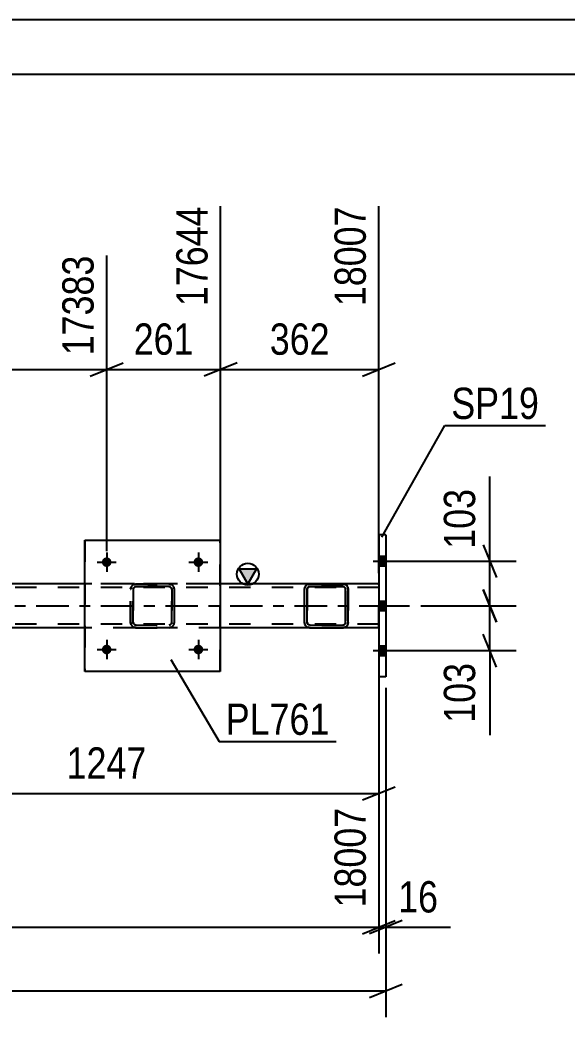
# Model space of a CAD drawing. Header units: millimetres. Extents: x 0 to 841, y 0 to 594.
# Drawn here: x 726.6 to 776.7, y 502.7 to 594 of the extents above; entities that cross this region are included whole.
import ezdxf

# ---------------------------------------------------------------- set-up
doc = ezdxf.new("R2010")
doc.units = ezdxf.units.MM
doc.linetypes.add('DXK_LINE_DOT2', pattern=[3.9198, 1.9599, -1.9599])
doc.linetypes.add('DXK_LINE_DOT3', pattern=[5.9187, 2.979, -0.9799, 0.9799, -0.9799])
doc.styles.add('Arial Narrow', font='ARIALN.TTF', dxfattribs={"height": 0.2})

# ---------------------------------------------------------------- blocks, each defined once
blk = doc.blocks.new('Unknown-318889158-1133')
at = {"color": 5, "linetype": 'Continuous'}
for p, q in [((841, 594), (0, 594)), ((836, 589), (5, 589))]:
    blk.add_line(p, q, dxfattribs=at)
blk = doc.blocks.new('Bolt-318889158-5167 - 5006')
at = {"linetype": 'Continuous'}
for points in [[(734.072, 544.36), (734.082, 544.451), (734.11, 544.539), (734.156, 544.619), (734.218, 544.687), (734.292, 544.741), (734.376, 544.778), (734.466, 544.797), (734.558, 544.797), (734.648, 544.778), (734.732, 544.741), (734.807, 544.687), (734.868, 544.619), (734.914, 544.539), (734.942, 544.451), (734.952, 544.36), (734.942, 544.268), (734.914, 544.181), (734.868, 544.101), (734.807, 544.033), (734.732, 543.979), (734.648, 543.941), (734.558, 543.922), (734.466, 543.922), (734.376, 543.941), (734.292, 543.979), (734.218, 544.033), (734.156, 544.101), (734.11, 544.181), (734.082, 544.268)], [(742.472, 544.36), (742.482, 544.451), (742.51, 544.539), (742.556, 544.619), (742.618, 544.687), (742.692, 544.741), (742.776, 544.778), (742.866, 544.797), (742.958, 544.797), (743.048, 544.778), (743.132, 544.741), (743.207, 544.687), (743.268, 544.619), (743.314, 544.539), (743.342, 544.451), (743.352, 544.36), (743.342, 544.268), (743.314, 544.181), (743.268, 544.101), (743.207, 544.033), (743.132, 543.979), (743.048, 543.941), (742.958, 543.922), (742.866, 543.922), (742.776, 543.941), (742.692, 543.979), (742.618, 544.033), (742.556, 544.101), (742.51, 544.181), (742.482, 544.268)]]:
    blk.add_hatch(color=1, dxfattribs=at).paths.add_polyline_path(points)
at = {"color": 1, "linetype": 'Continuous'}
for p, q in [((734.512, 545.24), (734.512, 543.48)), ((742.912, 545.24), (742.912, 543.48)), ((733.632, 544.36), (735.392, 544.36)), ((742.032, 544.36), (743.792, 544.36))]:
    blk.add_line(p, q, dxfattribs=at)
blk = doc.blocks.new('Part-318889158-5047 - 5006')
at = {"color": 2, "linetype": 'Continuous'}
for p, q in [((760.084, 546.86), (759.444, 546.86)), ((759.444, 546.86), (759.444, 533.86)), ((760.084, 546.86), (760.084, 533.86)), ((760.084, 533.86), (759.444, 533.86))]:
    blk.add_line(p, q, dxfattribs=at)
blk = doc.blocks.new('Part-318889158-5053 - 5006')
at = {"linetype": 'Continuous'}
blk.add_hatch(color=2, dxfattribs=at).paths.add_polyline_path([(747.444, 542.36), (746.644, 543.76), (748.244, 543.76)])
at = {"color": 2, "linetype": 'Continuous'}
for p, q in [((747.444, 542.36), (746.644, 543.76)), ((746.644, 543.76), (748.244, 543.76)), ((748.244, 543.76), (747.444, 542.36)), ((732.512, 542.36), (709.418, 542.36)), ((759.444, 542.36), (744.912, 542.36)), ((732.512, 538.36), (709.557, 538.36)), ((753.115, 538.36), (744.912, 538.36)), ((759.444, 538.36), (756.165, 538.36))]:
    blk.add_line(p, q, dxfattribs=at)
at = {"color": 7, "linetype": 'DXK_LINE_DOT2'}
for p, q in [((759.444, 542.36), (92.515, 542.36)), ((744.912, 542.36), (732.512, 542.36)), ((759.444, 538.36), (759.444, 542.36)), ((759.444, 542.04), (82.915, 542.04)), ((759.444, 538.68), (82.915, 538.68)), ((744.912, 538.36), (732.512, 538.36)), ((756.165, 538.36), (753.115, 538.36))]:
    blk.add_line(p, q, dxfattribs=at)
at = {"color": 7, "linetype": 'DXK_LINE_DOT3'}
blk.add_line((82.915, 540.36), (759.444, 540.36), dxfattribs=at)
at = {"color": 2, "linetype": 'Continuous'}
blk.add_circle((747.444, 543.26), 1, dxfattribs=at)
blk = doc.blocks.new('Bolt-318889158-5056 - 5006')
at = {"linetype": 'Continuous'}
for points in [[(760.084, 544.02), (760.084, 544.9), (759.444, 544.9), (759.444, 544.02)], [(760.084, 544.02), (760.084, 544.9), (759.444, 544.9), (759.444, 544.02)], [(760.084, 544.02), (760.084, 544.9), (759.444, 544.9), (759.444, 544.02)], [(760.084, 539.92), (760.084, 540.8), (759.444, 540.8), (759.444, 539.92)], [(760.084, 539.92), (760.084, 540.8), (759.444, 540.8), (759.444, 539.92)], [(760.084, 535.82), (760.084, 536.7), (759.444, 536.7), (759.444, 535.82)], [(760.084, 535.82), (760.084, 536.7), (759.444, 536.7), (759.444, 535.82)], [(760.084, 535.82), (760.084, 536.7), (759.444, 536.7), (759.444, 535.82)]]:
    blk.add_hatch(color=1, dxfattribs=at).paths.add_polyline_path(points)
at = {"color": 1, "linetype": 'Continuous'}
for p, q in [((758.924, 544.46), (762.244, 544.46)), ((758.924, 544.46), (762.244, 544.46)), ((758.924, 544.46), (762.244, 544.46)), ((759.444, 544.9), (760.084, 544.9)), ((759.444, 544.9), (760.084, 544.9)), ((759.444, 544.9), (760.084, 544.9)), ((759.444, 544.02), (760.084, 544.02)), ((759.444, 544.02), (760.084, 544.02)), ((759.444, 544.02), (760.084, 544.02)), ((759.444, 540.8), (760.084, 540.8)), ((759.444, 540.8), (760.084, 540.8)), ((758.924, 540.36), (762.244, 540.36)), ((758.924, 540.36), (762.244, 540.36)), ((759.444, 539.92), (760.084, 539.92)), ((759.444, 539.92), (760.084, 539.92)), ((758.924, 536.26), (762.244, 536.26)), ((758.924, 536.26), (762.244, 536.26)), ((758.924, 536.26), (762.244, 536.26)), ((759.444, 536.7), (760.084, 536.7)), ((759.444, 536.7), (760.084, 536.7)), ((759.444, 536.7), (760.084, 536.7)), ((759.444, 535.82), (760.084, 535.82)), ((759.444, 535.82), (760.084, 535.82)), ((759.444, 535.82), (760.084, 535.82))]:
    blk.add_line(p, q, dxfattribs=at)
blk = doc.blocks.new('Bolt-318889158-5168 - 5006')
at = {"linetype": 'Continuous'}
for points in [[(734.072, 536.36), (734.082, 536.451), (734.11, 536.539), (734.156, 536.619), (734.218, 536.687), (734.292, 536.741), (734.376, 536.778), (734.466, 536.797), (734.558, 536.797), (734.648, 536.778), (734.732, 536.741), (734.807, 536.687), (734.868, 536.619), (734.914, 536.539), (734.942, 536.451), (734.952, 536.36), (734.942, 536.268), (734.914, 536.181), (734.868, 536.101), (734.807, 536.033), (734.732, 535.979), (734.648, 535.941), (734.558, 535.922), (734.466, 535.922), (734.376, 535.941), (734.292, 535.979), (734.218, 536.033), (734.156, 536.101), (734.11, 536.181), (734.082, 536.268)], [(742.472, 536.36), (742.482, 536.451), (742.51, 536.539), (742.556, 536.619), (742.618, 536.687), (742.692, 536.741), (742.776, 536.778), (742.866, 536.797), (742.958, 536.797), (743.048, 536.778), (743.132, 536.741), (743.207, 536.687), (743.268, 536.619), (743.314, 536.539), (743.342, 536.451), (743.352, 536.36), (743.342, 536.268), (743.314, 536.181), (743.268, 536.101), (743.207, 536.033), (743.132, 535.979), (743.048, 535.941), (742.958, 535.922), (742.866, 535.922), (742.776, 535.941), (742.692, 535.979), (742.618, 536.033), (742.556, 536.101), (742.51, 536.181), (742.482, 536.268)]]:
    blk.add_hatch(color=1, dxfattribs=at).paths.add_polyline_path(points)
at = {"color": 1, "linetype": 'Continuous'}
for p, q in [((734.512, 537.24), (734.512, 535.48)), ((742.912, 537.24), (742.912, 535.48)), ((733.632, 536.36), (735.392, 536.36)), ((742.032, 536.36), (743.792, 536.36))]:
    blk.add_line(p, q, dxfattribs=at)
blk = doc.blocks.new('Part-318889158-5233 - 5006')
at = {"color": 7, "linetype": 'DXK_LINE_DOT2'}
for p, q in [((737.004, 542.324), (737.187, 542.36)), ((737.192, 542.359), (737.008, 542.323)), ((737.192, 542.359), (737.187, 542.36)), ((737.187, 542.36), (740.227, 542.36)), ((737.192, 542.359), (740.232, 542.359)), ((740.227, 542.36), (740.232, 542.359)), ((740.227, 542.36), (740.411, 542.324)), ((740.416, 542.323), (740.232, 542.359)), ((736.707, 541.88), (736.744, 542.064)), ((736.707, 541.88), (736.712, 541.879)), ((736.707, 538.84), (736.707, 541.88)), ((736.748, 542.063), (736.712, 541.879)), ((736.712, 538.839), (736.712, 541.879)), ((736.966, 541.972), (736.947, 541.88)), ((736.952, 541.879), (736.947, 541.88)), ((736.947, 541.88), (736.947, 538.84)), ((736.952, 541.879), (736.97, 541.971)), ((736.952, 538.839), (736.952, 541.879)), ((737.018, 542.05), (736.966, 541.972)), ((736.97, 541.971), (737.022, 542.049)), ((737.095, 542.102), (737.018, 542.05)), ((737.022, 542.049), (737.1, 542.101)), ((737.187, 542.12), (737.095, 542.102)), ((737.1, 542.101), (737.192, 542.119)), ((737.187, 542.12), (737.192, 542.119)), ((740.227, 542.12), (737.187, 542.12)), ((737.192, 542.119), (740.232, 542.119)), ((740.232, 542.119), (740.227, 542.12)), ((740.319, 542.102), (740.227, 542.12)), ((740.232, 542.119), (740.324, 542.101)), ((740.319, 542.102), (740.324, 542.101)), ((740.397, 542.05), (740.319, 542.102)), ((740.324, 542.101), (740.402, 542.049)), ((740.449, 541.972), (740.397, 542.05)), ((740.402, 542.049), (740.454, 541.971)), ((740.467, 541.88), (740.449, 541.972)), ((740.454, 541.971), (740.472, 541.879)), ((740.472, 541.879), (740.467, 541.88)), ((740.467, 541.88), (740.467, 538.84)), ((740.472, 538.839), (740.472, 541.879)), ((740.671, 542.064), (740.707, 541.88)), ((740.712, 541.879), (740.675, 542.063)), ((740.712, 541.879), (740.707, 541.88)), ((740.707, 541.88), (740.707, 538.84)), ((740.712, 538.839), (740.712, 541.879)), ((736.712, 538.839), (736.707, 538.84)), ((736.744, 538.656), (736.707, 538.84)), ((736.712, 538.839), (736.748, 538.655)), ((736.947, 538.84), (736.952, 538.839)), ((736.947, 538.84), (736.966, 538.748)), ((736.97, 538.747), (736.952, 538.839)), ((736.966, 538.748), (737.018, 538.67)), ((737.022, 538.669), (736.97, 538.747)), ((737.018, 538.67), (737.095, 538.618)), ((737.1, 538.617), (737.022, 538.669)), ((737.095, 538.618), (737.187, 538.6)), ((737.192, 538.599), (737.1, 538.617)), ((737.192, 538.599), (737.187, 538.6)), ((737.187, 538.6), (740.227, 538.6)), ((737.192, 538.599), (740.232, 538.599)), ((740.227, 538.6), (740.319, 538.618)), ((740.227, 538.6), (740.232, 538.599)), ((740.324, 538.617), (740.232, 538.599)), ((740.319, 538.618), (740.397, 538.67)), ((740.402, 538.669), (740.324, 538.617)), ((740.397, 538.67), (740.449, 538.748)), ((740.454, 538.747), (740.402, 538.669)), ((740.449, 538.748), (740.467, 538.84)), ((740.472, 538.839), (740.454, 538.747)), ((740.467, 538.84), (740.472, 538.839)), ((740.707, 538.84), (740.671, 538.656)), ((740.675, 538.655), (740.712, 538.839)), ((740.707, 538.84), (740.712, 538.839)), ((737.004, 538.397), (737.008, 538.396)), ((737.187, 538.36), (737.004, 538.397)), ((737.008, 538.396), (737.192, 538.359)), ((737.192, 538.359), (737.187, 538.36)), ((737.187, 538.36), (740.227, 538.36)), ((737.192, 538.359), (740.232, 538.359)), ((740.411, 538.397), (740.227, 538.36)), ((740.227, 538.36), (740.232, 538.359)), ((740.232, 538.359), (740.416, 538.396))]:
    blk.add_line(p, q, dxfattribs=at)
at = {"color": 7, "linetype": 'DXK_LINE_DOT3'}
blk.add_line((738.715, 540.358), (738.704, 540.361), dxfattribs=at)
at = {"color": 7, "linetype": 'DXK_LINE_DOT2'}
for centre, start, end in [((737.187, 541.88), 112.5, 157.5), ((737.192, 541.879), 112.5, 157.5), ((740.227, 541.88), 22.49999, 67.49999), ((740.232, 541.879), 22.49999, 67.49999), ((737.187, 538.84), 202.49999, 247.49999), ((737.192, 538.839), 202.49999, 247.49999), ((740.227, 538.84), 292.5, 337.5), ((740.232, 538.839), 292.5, 337.5)]:
    blk.add_arc(centre, 0.48, start, end, dxfattribs=at)
blk = doc.blocks.new('Part-318889158-5227 - 5006')
at = {"color": 2, "linetype": 'Continuous'}
for p, q in [((752.931, 542.324), (753.115, 542.36)), ((753.12, 542.359), (752.936, 542.323)), ((753.12, 542.359), (753.115, 542.36)), ((753.115, 542.36), (756.155, 542.36)), ((753.12, 542.359), (756.16, 542.359)), ((756.155, 542.36), (756.16, 542.359)), ((756.155, 542.36), (756.16, 542.359)), ((756.343, 542.323), (756.16, 542.359)), ((752.635, 541.88), (752.671, 542.064)), ((752.635, 541.88), (752.64, 541.879)), ((752.635, 538.84), (752.635, 541.88)), ((752.676, 542.063), (752.64, 541.879)), ((752.64, 538.839), (752.64, 541.879)), ((752.88, 541.879), (752.898, 541.971)), ((752.88, 538.839), (752.88, 541.879)), ((752.898, 541.971), (752.95, 542.049)), ((752.95, 542.049), (753.028, 542.101)), ((753.028, 542.101), (753.12, 542.119)), ((753.12, 542.119), (756.16, 542.119)), ((756.16, 542.119), (756.251, 542.101)), ((756.324, 542.05), (756.247, 542.102)), ((756.251, 542.101), (756.329, 542.049)), ((756.376, 541.972), (756.324, 542.05)), ((756.329, 542.049), (756.381, 541.971)), ((756.395, 541.88), (756.376, 541.972)), ((756.381, 541.971), (756.4, 541.879)), ((756.395, 541.88), (756.4, 541.879)), ((756.395, 541.725), (756.395, 541.88)), ((756.395, 541.72), (756.395, 539)), ((756.4, 538.839), (756.4, 541.879)), ((756.64, 541.879), (756.603, 542.063)), ((756.64, 538.839), (756.64, 541.879)), ((752.64, 538.839), (752.635, 538.84)), ((752.671, 538.656), (752.635, 538.84)), ((752.64, 538.839), (752.676, 538.655)), ((752.898, 538.747), (752.88, 538.839)), ((752.95, 538.669), (752.898, 538.747)), ((753.028, 538.617), (752.95, 538.669)), ((753.12, 538.599), (753.028, 538.617)), ((753.115, 538.6), (756.155, 538.6)), ((753.12, 538.599), (756.16, 538.599)), ((756.155, 538.6), (756.247, 538.618)), ((756.155, 538.6), (756.16, 538.599)), ((756.251, 538.617), (756.16, 538.599)), ((756.247, 538.618), (756.324, 538.67)), ((756.329, 538.669), (756.251, 538.617)), ((756.324, 538.67), (756.376, 538.748)), ((756.381, 538.747), (756.329, 538.669)), ((756.376, 538.748), (756.395, 538.84)), ((756.4, 538.839), (756.381, 538.747)), ((756.395, 538.84), (756.395, 538.995)), ((756.395, 538.84), (756.4, 538.839)), ((756.603, 538.655), (756.64, 538.839)), ((752.931, 538.397), (752.936, 538.396)), ((752.936, 538.396), (752.931, 538.397)), ((752.936, 538.396), (753.12, 538.359)), ((753.12, 538.359), (756.16, 538.359)), ((756.16, 538.359), (756.343, 538.396))]:
    blk.add_line(p, q, dxfattribs=at)
at = {"color": 7, "linetype": 'DXK_LINE_DOT2'}
for p, q in [((756.16, 542.359), (756.338, 542.324)), ((752.893, 541.972), (752.875, 541.88)), ((752.88, 541.879), (752.875, 541.88)), ((752.875, 541.88), (752.875, 538.84)), ((752.945, 542.05), (752.893, 541.972)), ((753.023, 542.102), (752.945, 542.05)), ((753.115, 542.12), (753.023, 542.102)), ((753.115, 542.12), (753.12, 542.119)), ((756.155, 542.12), (753.115, 542.12)), ((756.16, 542.119), (756.155, 542.12)), ((756.16, 542.119), (756.155, 542.12)), ((756.247, 542.102), (756.251, 542.101)), ((756.395, 541.725), (756.395, 541.72)), ((756.598, 542.064), (756.635, 541.88)), ((756.64, 541.879), (756.635, 541.88)), ((756.635, 541.88), (756.635, 538.84)), ((752.875, 538.84), (752.88, 538.839)), ((752.875, 538.84), (752.893, 538.748)), ((752.893, 538.748), (752.945, 538.67)), ((752.945, 538.67), (753.023, 538.618)), ((753.023, 538.618), (753.028, 538.617)), ((753.12, 538.599), (753.115, 538.6)), ((756.395, 538.995), (756.395, 539)), ((756.635, 538.84), (756.598, 538.656)), ((756.635, 538.84), (756.64, 538.839)), ((753.115, 538.36), (752.936, 538.396)), ((753.12, 538.359), (753.115, 538.36)), ((753.115, 538.36), (756.155, 538.36)), ((756.338, 538.397), (756.155, 538.36)), ((756.155, 538.36), (756.16, 538.359))]:
    blk.add_line(p, q, dxfattribs=at)
at = {"color": 2, "linetype": 'Continuous'}
for centre, start, end in [((753.115, 541.88), 112.4998, 157.4998), ((753.12, 541.879), 112.4998, 157.4998), ((756.16, 541.879), 22.4998, 67.4998), ((753.115, 538.84), 202.4998, 247.4998), ((753.12, 538.839), 202.4998, 247.4998), ((756.16, 538.839), 292.4998, 337.4998)]:
    blk.add_arc(centre, 0.48, start, end, dxfattribs=at)
at = {"color": 7, "linetype": 'DXK_LINE_DOT2'}
for centre, start, end in [((756.155, 541.88), 22.4998, 67.4998), ((756.155, 538.84), 292.4998, 337.4998)]:
    blk.add_arc(centre, 0.48, start, end, dxfattribs=at)
blk = doc.blocks.new('Part-318889158-5232 - 5006')
at = {"color": 2, "linetype": 'Continuous'}
for p, q in [((732.512, 534.359), (732.512, 546.359)), ((732.512, 546.359), (732.512, 546.359)), ((732.512, 546.359), (744.912, 546.359)), ((744.912, 546.359), (744.912, 534.359)), ((732.512, 534.359), (732.512, 534.359)), ((744.912, 534.359), (732.512, 534.359))]:
    blk.add_line(p, q, dxfattribs=at)
at = {"color": 7, "linetype": 'DXK_LINE_DOT2'}
for p, q in [((732.512, 546.359), (732.512, 534.359)), ((732.512, 546.359), (732.512, 546.359)), ((744.912, 534.359), (744.912, 546.359)), ((732.512, 534.359), (732.512, 534.359))]:
    blk.add_line(p, q, dxfattribs=at)
blk = doc.blocks.new('StraightDimension-318889158-18002 - 5006')
at = {"color": 7, "linetype": 'Continuous'}
for p, q in [((709.418, 543.76), (709.418, 576.94)), ((734.512, 545.36), (734.512, 572.44)), ((710.918, 562.6), (707.918, 561.4)), ((733.012, 561.4), (736.012, 562.6)), ((709.418, 562), (734.512, 562))]:
    blk.add_line(p, q, dxfattribs=at)
at = {"color": 0}
blk.add_wipeout([(725.307, 562.75), (725.307, 566.95), (718.623, 566.95), (718.623, 562.75)], dxfattribs=at)
at = {"color": 3, "style": 'Arial Narrow'}
blk.add_text('627', height=2.8633, dxfattribs=at).set_placement((719.223, 563.35))
at = {"color": 0, "linetype": 'Continuous'}
blk.add_wipeout([(733.912, 573.04), (729.712, 573.04), (729.712, 562.7), (733.912, 562.7)], dxfattribs=at)
at = {"color": 3, "linetype": 'Continuous', "style": 'Arial Narrow'}
blk.add_text('17383', height=2.8633, rotation=90.00021, dxfattribs=at).set_placement((733.312, 563.3))
blk = doc.blocks.new('StraightDimension-318889158-18001 - 5006')
at = {"color": 7, "linetype": 'Continuous'}
for p, q in [((744.951, 543.351), (744.951, 576.94)), ((734.512, 545.36), (734.512, 572.44)), ((733.012, 561.4), (736.012, 562.6)), ((746.451, 562.6), (743.451, 561.4)), ((734.512, 562), (744.951, 562))]:
    blk.add_line(p, q, dxfattribs=at)
at = {"color": 0}
blk.add_wipeout([(743.074, 562.75), (743.074, 566.95), (736.389, 566.95), (736.389, 562.75)], dxfattribs=at)
at = {"color": 3, "style": 'Arial Narrow'}
blk.add_text('261', height=2.8633, dxfattribs=at).set_placement((736.989, 563.35))
at = {"color": 0, "linetype": 'Continuous'}
blk.add_wipeout([(744.351, 577.54), (740.151, 577.54), (740.151, 567.2), (744.351, 567.2)], dxfattribs=at)
at = {"color": 3, "linetype": 'Continuous', "style": 'Arial Narrow'}
blk.add_text('17644', height=2.8633, rotation=90.00021, dxfattribs=at).set_placement((743.751, 567.8))
blk = doc.blocks.new('StraightDimension-318889158-6023 - 5006')
at = {"color": 7, "linetype": 'Continuous'}
for p, q in [((760.084, 532.86), (760.084, 502.713)), ((46.842, 505.113), (760.084, 505.113)), ((758.584, 504.513), (761.584, 505.713))]:
    blk.add_line(p, q, dxfattribs=at)
blk = doc.blocks.new('StraightDimension-318889158-6034 - 5006')
at = {"color": 7, "linetype": 'Continuous'}
for p, q in [((769.009, 541.86), (770.209, 538.86)), ((763.288, 540.36), (772.009, 540.36)), ((769.609, 536.26), (769.609, 540.36)), ((770.209, 534.76), (769.009, 537.76)), ((761.084, 536.26), (772.009, 536.26)), ((769.609, 536.26), (769.609, 528.526)), ((769.609, 536.26), (769.609, 528.526))]:
    blk.add_line(p, q, dxfattribs=at)
at = {"color": 0}
blk.add_wipeout([(768.859, 535.735), (764.659, 535.735), (764.659, 529.051), (768.859, 529.051)], dxfattribs=at)
at = {"color": 3, "style": 'Arial Narrow'}
blk.add_text('103', height=2.8633, rotation=90.00021, dxfattribs=at).set_placement((768.259, 529.651))
blk = doc.blocks.new('StraightDimension-318889158-6047 - 5006')
at = {"color": 7, "linetype": 'Continuous'}
for p, q in [((769.609, 544.46), (769.609, 552.195)), ((769.609, 544.46), (769.609, 552.195)), ((769.009, 545.96), (770.209, 542.96)), ((761.084, 544.46), (772.009, 544.46)), ((769.609, 540.36), (769.609, 544.46)), ((770.209, 538.86), (769.009, 541.86)), ((763.288, 540.36), (772.009, 540.36))]:
    blk.add_line(p, q, dxfattribs=at)
at = {"color": 0}
blk.add_wipeout([(768.859, 551.67), (764.659, 551.67), (764.659, 544.985), (768.859, 544.985)], dxfattribs=at)
at = {"color": 3, "style": 'Arial Narrow'}
blk.add_text('103', height=2.8633, rotation=90.00021, dxfattribs=at).set_placement((768.259, 545.585))
blk = doc.blocks.new('StraightDimension-318889158-6061 - 5006')
at = {"color": 7, "linetype": 'Continuous'}
for p, q in [((709.557, 536.96), (709.557, 512.748)), ((759.444, 537.36), (759.444, 512.748)), ((711.057, 523.789), (708.057, 522.589)), ((709.557, 523.189), (759.444, 523.189)), ((757.944, 522.589), (760.944, 523.789))]:
    blk.add_line(p, q, dxfattribs=at)
at = {"color": 0}
blk.add_wipeout([(738.757, 523.939), (738.757, 528.139), (730.244, 528.139), (730.244, 523.939)], dxfattribs=at)
at = {"color": 3, "style": 'Arial Narrow'}
blk.add_text('1247', height=2.8633, dxfattribs=at).set_placement((730.844, 524.539))
at = {"color": 0, "linetype": 'Continuous'}
blk.add_wipeout([(758.844, 522.489), (754.644, 522.489), (754.644, 512.148), (758.844, 512.148)], dxfattribs=at)
at = {"color": 3, "linetype": 'Continuous', "style": 'Arial Narrow'}
blk.add_text('18007', height=2.8633, rotation=90.00021, dxfattribs=at).set_placement((758.244, 512.748))
blk = doc.blocks.new('StraightDimension-318889158-11033 - 5006')
at = {"color": 7, "linetype": 'Continuous'}
for p, q in [((759.444, 532.86), (759.444, 508.54)), ((760.084, 532.86), (760.084, 508.54)), ((757.944, 510.34), (760.944, 511.54)), ((761.584, 511.54), (758.584, 510.34)), ((759.444, 510.94), (760.084, 510.94)), ((760.084, 510.94), (765.99, 510.94)), ((760.084, 510.94), (765.99, 510.94))]:
    blk.add_line(p, q, dxfattribs=at)
at = {"color": 0}
blk.add_wipeout([(765.465, 511.69), (765.465, 515.89), (760.609, 515.89), (760.609, 511.69)], dxfattribs=at)
at = {"color": 3, "style": 'Arial Narrow'}
blk.add_text('16', height=2.8633, dxfattribs=at).set_placement((761.209, 512.29))
blk = doc.blocks.new('StraightDimension-318889158-11034 - 5006')
at = {"color": 7, "linetype": 'Continuous'}
for p, q in [((759.444, 532.86), (759.444, 508.54)), ((757.944, 510.34), (760.944, 511.54)), ((47.482, 510.94), (759.444, 510.94))]:
    blk.add_line(p, q, dxfattribs=at)
blk = doc.blocks.new('StraightDimension-318889158-18000 - 5006')
at = {"color": 7, "linetype": 'Continuous'}
for p, q in [((744.951, 543.351), (744.951, 576.94)), ((759.444, 543.36), (759.444, 576.94)), ((746.451, 562.6), (743.451, 561.4)), ((757.944, 561.4), (760.944, 562.6)), ((744.951, 562), (759.444, 562))]:
    blk.add_line(p, q, dxfattribs=at)
at = {"color": 0}
blk.add_wipeout([(755.54, 562.75), (755.54, 566.95), (748.855, 566.95), (748.855, 562.75)], dxfattribs=at)
at = {"color": 3, "style": 'Arial Narrow'}
blk.add_text('362', height=2.8633, dxfattribs=at).set_placement((749.455, 563.35))
at = {"color": 0, "linetype": 'Continuous'}
blk.add_wipeout([(758.844, 577.54), (754.644, 577.54), (754.644, 567.2), (758.844, 567.2)], dxfattribs=at)
at = {"color": 3, "linetype": 'Continuous', "style": 'Arial Narrow'}
blk.add_text('18007', height=2.8633, rotation=90.00021, dxfattribs=at).set_placement((758.244, 567.8))
blk = doc.blocks.new('Mark-318889158-5043 - 5006')
at = {"color": 30, "linetype": 'Continuous'}
for p, q in [((759.728, 546.633), (765.479, 556.868)), ((765.479, 556.868), (774.718, 556.868))]:
    blk.add_line(p, q, dxfattribs=at)
at = {"color": 0}
blk.add_wipeout([(774.118, 557.468), (774.118, 560.468), (766.079, 560.468), (766.079, 557.468)], dxfattribs=at)
blk.add_wipeout([(774.118, 557.468), (774.118, 560.468), (766.079, 560.468), (766.079, 557.468)], dxfattribs=at)
at = {"color": 3, "style": 'Arial Narrow'}
blk.add_text('SP19', height=2.8633, dxfattribs=at).set_placement((766.079, 557.468))
blk = doc.blocks.new('Mark-318889158-5228 - 5006')
at = {"color": 30, "linetype": 'Continuous'}
for p, q in [((740.399, 535.433), (744.824, 527.953)), ((744.824, 527.953), (755.528, 527.953))]:
    blk.add_line(p, q, dxfattribs=at)
at = {"color": 0}
blk.add_wipeout([(754.928, 528.553), (754.928, 531.553), (745.424, 531.553), (745.424, 528.553)], dxfattribs=at)
blk.add_wipeout([(754.928, 528.553), (754.928, 531.553), (745.424, 531.553), (745.424, 528.553)], dxfattribs=at)
at = {"color": 3, "style": 'Arial Narrow'}
blk.add_text('PL761', height=2.8633, dxfattribs=at).set_placement((745.424, 528.553))

msp = doc.modelspace()

# ---------------------------------------------------------------- block references
for name in ['Unknown-318889158-1133', 'Part-318889158-5047 - 5006', 'Part-318889158-5232 - 5006', 'Bolt-318889158-5167 - 5006', 'Part-318889158-5053 - 5006', 'Bolt-318889158-5056 - 5006', 'Part-318889158-5233 - 5006', 'Part-318889158-5227 - 5006', 'Bolt-318889158-5168 - 5006']:
    msp.add_blockref(name, (0, 0))

# ---------------------------------------------------------------- next in the draw order: block references
for name in ['StraightDimension-318889158-18002 - 5006', 'StraightDimension-318889158-6023 - 5006']:
    msp.add_blockref(name, (0, 0))

# ---------------------------------------------------------------- next in the draw order: block references
for name in ['StraightDimension-318889158-18001 - 5006', 'StraightDimension-318889158-6034 - 5006']:
    msp.add_blockref(name, (0, 0))

# ---------------------------------------------------------------- next in the draw order: block references
for name in ['StraightDimension-318889158-6047 - 5006', 'StraightDimension-318889158-6061 - 5006']:
    msp.add_blockref(name, (0, 0))

# ---------------------------------------------------------------- next in the draw order: block references
for name in ['StraightDimension-318889158-18000 - 5006', 'StraightDimension-318889158-11033 - 5006']:
    msp.add_blockref(name, (0, 0))

# ---------------------------------------------------------------- next in the draw order: block references
for name in ['Mark-318889158-5043 - 5006', 'StraightDimension-318889158-11034 - 5006']:
    msp.add_blockref(name, (0, 0))

# ---------------------------------------------------------------- next in the draw order: block references
msp.add_blockref('Mark-318889158-5228 - 5006', (0, 0))

doc.saveas('drawing.dxf')
